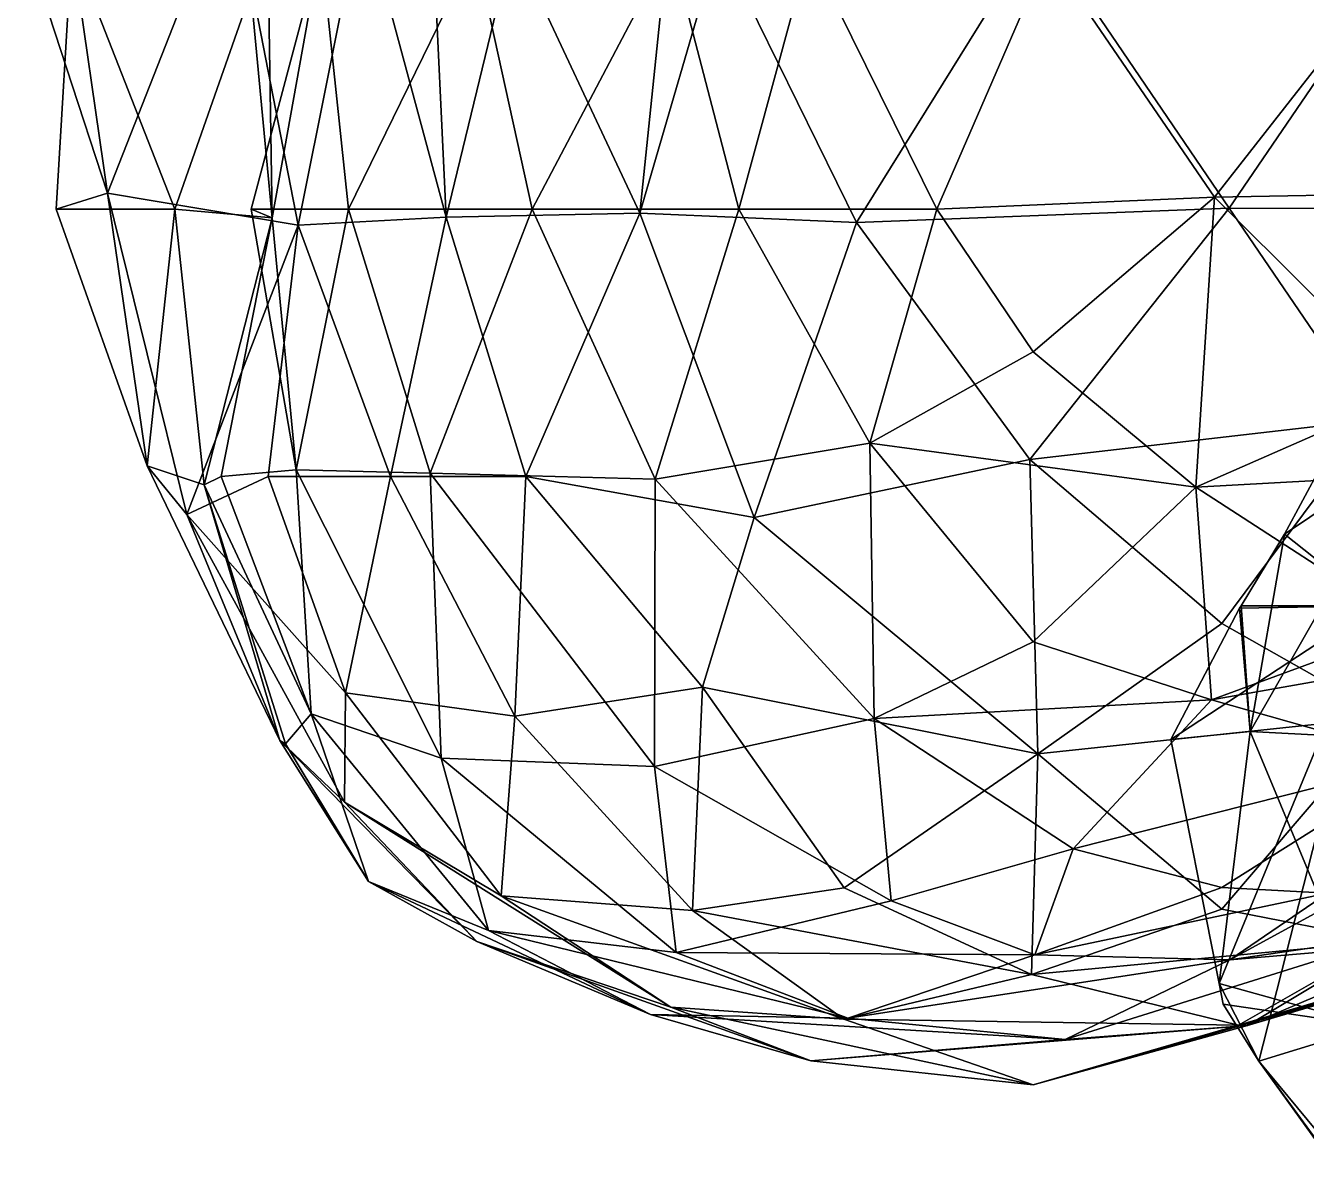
# Model space of a CAD drawing. Extents: x 290034 to 295698, y 4553723 to 4561693.
# Drawn here: x 290080.1 to 290165.4, y 4561178.1 to 4561253.3 of the extents above; entities that cross this region are included whole.
import ezdxf

# ---------------------------------------------------------------- set-up
doc = ezdxf.new("R2010")
doc.units = 0
doc.layers.add('Au_ppm_Pref_-_0_2', color=7, linetype='CONTINUOUS')

msp = doc.modelspace()

# ---------------------------------------------------------------- linework, layer by layer
at = {"layer": 'Au_ppm_Pref_-_0_2'}
for points in [[(290093.738, 4561263.089, 1571.069), (290080.057, 4561258.893, 1573.921), (290085.517, 4561242.145, 1574.594)], [(290093.738, 4561263.089, 1571.069), (290085.517, 4561242.145, 1574.594), (290098.238, 4561240.016, 1568.635)], [(290098.238, 4561240.016, 1568.635), (290102.487, 4561261.334, 1567.226), (290093.738, 4561263.089, 1571.069)], [(290102.487, 4561261.334, 1567.226), (290098.238, 4561240.016, 1568.635), (290108.101, 4561240.559, 1561.955)], [(290107.235, 4561258.893, 1562.042), (290102.487, 4561261.334, 1567.226), (290108.101, 4561240.559, 1561.955)], [(290147.625, 4561259.805, 1552.326), (290126.278, 4561258.893, 1552.171), (290135.461, 4561240.206, 1551.801)], [(290135.461, 4561240.206, 1551.801), (290160.294, 4561241.157, 1551.831), (290147.625, 4561259.805, 1552.326)], [(290147.625, 4561259.805, 1552.326), (290160.294, 4561241.157, 1551.831), (290169.935, 4561255.313, 1552.527)], [(290080.057, 4561258.893, 1573.921), (290083.137, 4561258.619, 1579.924), (290085.517, 4561242.145, 1574.594)], [(290090.001, 4561241.075, 1584.539), (290082.084, 4561241.075, 1579.86), (290083.137, 4561258.619, 1579.924)], [(290085.517, 4561242.145, 1574.594), (290083.137, 4561258.619, 1579.924), (290082.084, 4561241.075, 1579.86)], [(290096.208, 4561258.785, 1585.881), (290090.001, 4561241.075, 1584.539), (290083.137, 4561258.619, 1579.924)], [(290096.208, 4561258.785, 1585.881), (290096.49, 4561240.513, 1591.969), (290090.001, 4561241.075, 1584.539)], [(290099.743, 4561258.551, 1597.442), (290096.49, 4561240.513, 1591.969), (290094.755, 4561258.893, 1591.739)], [(290094.755, 4561258.893, 1591.739), (290096.49, 4561240.513, 1591.969), (290096.208, 4561258.785, 1585.881)], [(290112.544, 4561258.893, 1557.575), (290107.235, 4561258.893, 1562.042), (290108.101, 4561240.559, 1561.955)], [(290121.009, 4561240.813, 1555.041), (290112.544, 4561258.893, 1557.575), (290108.101, 4561240.559, 1561.955)], [(290123.061, 4561258.608, 1609.709), (290113.832, 4561241.075, 1608.929), (290110.023, 4561258.385, 1603.387)], [(290122.878, 4561258.893, 1556.103), (290112.544, 4561258.893, 1557.575), (290121.009, 4561240.813, 1555.041)], [(290123.061, 4561258.608, 1609.709), (290127.605, 4561241.075, 1614.788), (290113.832, 4561241.075, 1608.929)], [(290126.278, 4561258.893, 1552.171), (290122.878, 4561258.893, 1556.103), (290121.009, 4561240.813, 1555.041)], [(290135.461, 4561240.206, 1551.801), (290126.278, 4561258.893, 1552.171), (290121.009, 4561240.813, 1555.041)], [(290123.061, 4561258.608, 1609.709), (290132.298, 4561258.33, 1616.404), (290127.605, 4561241.075, 1614.788)], [(290159.33, 4561241.893, 1620.08), (290148.211, 4561258.16, 1619.272), (290172.434, 4561258.634, 1621.041)], [(290172.434, 4561258.634, 1621.041), (290183.729, 4561242.331, 1620.41), (290159.33, 4561241.893, 1620.08)], [(290099.743, 4561258.551, 1597.442), (290101.591, 4561241.075, 1602.927), (290095.096, 4561241.075, 1597.678)], [(290099.743, 4561258.551, 1597.442), (290095.096, 4561241.075, 1597.678), (290096.49, 4561240.513, 1591.969)], [(290099.743, 4561258.551, 1597.442), (290110.023, 4561258.385, 1603.387), (290101.591, 4561241.075, 1602.927)], [(290110.023, 4561258.385, 1603.387), (290113.832, 4561241.075, 1608.929), (290101.591, 4561241.075, 1602.927)], [(290127.605, 4561241.075, 1614.788), (290132.298, 4561258.33, 1616.404), (290140.802, 4561241.075, 1618.521)], [(290140.802, 4561241.075, 1618.521), (290132.298, 4561258.33, 1616.404), (290148.211, 4561258.16, 1619.272)], [(290148.211, 4561258.16, 1619.272), (290159.33, 4561241.893, 1620.08), (290140.802, 4561241.075, 1618.521)], [(290160.294, 4561241.157, 1551.831), (290179.655, 4561241.075, 1552.691), (290169.935, 4561255.313, 1552.527)], [(290082.084, 4561241.075, 1579.86), (290088.155, 4561223.983, 1579.866), (290085.517, 4561242.145, 1574.594)], [(290098.238, 4561240.016, 1568.635), (290085.517, 4561242.145, 1574.594), (290090.806, 4561220.733, 1573.214)], [(290088.155, 4561223.983, 1579.866), (290090.806, 4561220.733, 1573.214), (290085.517, 4561242.145, 1574.594)], [(290140.802, 4561241.075, 1618.521), (290159.33, 4561241.893, 1620.08), (290147.219, 4561231.569, 1618.665)], [(290147.219, 4561231.569, 1618.665), (290159.33, 4561241.893, 1620.08), (290158.077, 4561222.546, 1616.297)], [(290159.33, 4561241.893, 1620.08), (290172.417, 4561228.832, 1619.577), (290158.077, 4561222.546, 1616.297)], [(290159.33, 4561241.893, 1620.08), (290183.729, 4561242.331, 1620.41), (290172.417, 4561228.832, 1619.577)], [(290090.001, 4561241.075, 1584.539), (290088.155, 4561223.983, 1579.866), (290082.084, 4561241.075, 1579.86)], [(290090.001, 4561241.075, 1584.539), (290091.969, 4561222.701, 1586.288), (290088.155, 4561223.983, 1579.866)], [(290090.001, 4561241.075, 1584.539), (290096.49, 4561240.513, 1591.969), (290091.969, 4561222.701, 1586.288)], [(290098.092, 4561223.711, 1597.496), (290095.096, 4561241.075, 1597.678), (290101.591, 4561241.075, 1602.927)], [(290095.096, 4561241.075, 1597.678), (290098.092, 4561223.711, 1597.496), (290096.49, 4561240.513, 1591.969)], [(290098.092, 4561223.711, 1597.496), (290101.591, 4561241.075, 1602.927), (290107.038, 4561223.487, 1603.718)], [(290101.591, 4561241.075, 1602.927), (290113.832, 4561241.075, 1608.929), (290107.038, 4561223.487, 1603.718)], [(290113.832, 4561241.075, 1608.929), (290122.038, 4561223.09, 1609.754), (290107.038, 4561223.487, 1603.718)], [(290121.009, 4561240.813, 1555.041), (290108.101, 4561240.559, 1561.955), (290113.405, 4561223.257, 1557.981)], [(290121.009, 4561240.813, 1555.041), (290113.405, 4561223.257, 1557.981), (290128.64, 4561220.538, 1554.291)], [(290113.832, 4561241.075, 1608.929), (290127.605, 4561241.075, 1614.788), (290122.038, 4561223.09, 1609.754)], [(290135.461, 4561240.206, 1551.801), (290121.009, 4561240.813, 1555.041), (290128.64, 4561220.538, 1554.291)], [(290127.605, 4561241.075, 1614.788), (290136.337, 4561225.489, 1614.814), (290122.038, 4561223.09, 1609.754)], [(290140.802, 4561241.075, 1618.521), (290136.337, 4561225.489, 1614.814), (290127.605, 4561241.075, 1614.788)], [(290135.461, 4561240.206, 1551.801), (290147.013, 4561224.389, 1551.916), (290160.294, 4561241.157, 1551.831)], [(290140.802, 4561241.075, 1618.521), (290147.219, 4561231.569, 1618.665), (290136.337, 4561225.489, 1614.814)], [(290160.294, 4561241.157, 1551.831), (290147.013, 4561224.389, 1551.916), (290169.929, 4561227.034, 1552.596)], [(290160.294, 4561241.157, 1551.831), (290169.929, 4561227.034, 1552.596), (290179.655, 4561241.075, 1552.691)], [(290098.238, 4561240.016, 1568.635), (290090.806, 4561220.733, 1573.214), (290096.221, 4561223.257, 1567.982)], [(290096.49, 4561240.513, 1591.969), (290093.1, 4561223.257, 1591.739), (290091.969, 4561222.701, 1586.288)], [(290093.1, 4561223.257, 1591.739), (290096.49, 4561240.513, 1591.969), (290098.092, 4561223.711, 1597.496)], [(290098.238, 4561240.016, 1568.635), (290096.221, 4561223.257, 1567.982), (290104.39, 4561223.257, 1563.348)], [(290098.238, 4561240.016, 1568.635), (290104.39, 4561223.257, 1563.348), (290108.101, 4561240.559, 1561.955)], [(290113.405, 4561223.257, 1557.981), (290108.101, 4561240.559, 1561.955), (290104.39, 4561223.257, 1563.348)], [(290135.461, 4561240.206, 1551.801), (290128.64, 4561220.538, 1554.291), (290147.013, 4561224.389, 1551.916)], [(290136.337, 4561225.489, 1614.814), (290147.219, 4561231.569, 1618.665), (290158.077, 4561222.546, 1616.297)], [(290158.077, 4561222.546, 1616.297), (290172.417, 4561228.832, 1619.577), (290181.865, 4561223.87, 1615.244)], [(290147.013, 4561224.389, 1551.916), (290159.818, 4561213.472, 1552.841), (290169.929, 4561227.034, 1552.596)], [(290170.789, 4561207.234, 1556.642), (290169.929, 4561227.034, 1552.596), (290159.818, 4561213.472, 1552.841)], [(290136.337, 4561225.489, 1614.814), (290136.635, 4561207.122, 1608.716), (290122.038, 4561223.09, 1609.754)], [(290136.635, 4561207.122, 1608.716), (290136.337, 4561225.489, 1614.814), (290147.219, 4561212.234, 1613.231)], [(290147.219, 4561212.234, 1613.231), (290136.337, 4561225.489, 1614.814), (290158.077, 4561222.546, 1616.297)], [(290161.706, 4561206.264, 1645.267), (290172.489, 4561225.129, 1645.045), (290163.977, 4561219.422, 1648.052)], [(290161.706, 4561206.264, 1645.267), (290177.381, 4561205.439, 1641.594), (290172.489, 4561225.129, 1645.045)], [(290163.977, 4561219.422, 1648.052), (290172.489, 4561225.129, 1645.045), (290166.422, 4561223.962, 1648.083)], [(290091.969, 4561222.701, 1586.288), (290097.009, 4561205.651, 1579.854), (290088.155, 4561223.983, 1579.866)], [(290088.155, 4561223.983, 1579.866), (290097.009, 4561205.651, 1579.854), (290090.806, 4561220.733, 1573.214)], [(290098.092, 4561223.711, 1597.496), (290099.098, 4561207.432, 1590.845), (290093.1, 4561223.257, 1591.739)], [(290098.092, 4561223.711, 1597.496), (290107.038, 4561223.487, 1603.718), (290107.753, 4561204.473, 1597.422)], [(290098.092, 4561223.711, 1597.496), (290107.753, 4561204.473, 1597.422), (290099.098, 4561207.432, 1590.845)], [(290147.013, 4561224.389, 1551.916), (290128.64, 4561220.538, 1554.291), (290147.53, 4561204.765, 1556.042)], [(290147.013, 4561224.389, 1551.916), (290147.53, 4561204.765, 1556.042), (290159.818, 4561213.472, 1552.841)], [(290181.865, 4561223.87, 1615.244), (290172.417, 4561213.265, 1612.888), (290158.077, 4561222.546, 1616.297)], [(290163.977, 4561219.422, 1648.052), (290166.422, 4561223.962, 1648.083), (290170, 4561214.642, 1648.171)], [(290101.373, 4561208.838, 1569.35), (290096.221, 4561223.257, 1567.982), (290090.806, 4561220.733, 1573.214)], [(290091.969, 4561222.701, 1586.288), (290093.1, 4561223.257, 1591.739), (290099.098, 4561207.432, 1590.845)], [(290104.39, 4561223.257, 1563.348), (290096.221, 4561223.257, 1567.982), (290101.373, 4561208.838, 1569.35)], [(290104.39, 4561223.257, 1563.348), (290101.373, 4561208.838, 1569.35), (290112.674, 4561207.281, 1562.765)], [(290113.405, 4561223.257, 1557.981), (290104.39, 4561223.257, 1563.348), (290112.674, 4561207.281, 1562.765)], [(290122.038, 4561223.09, 1609.754), (290121.98, 4561203.927, 1603.84), (290107.038, 4561223.487, 1603.718)], [(290107.038, 4561223.487, 1603.718), (290121.98, 4561203.927, 1603.84), (290107.753, 4561204.473, 1597.422)], [(290113.405, 4561223.257, 1557.981), (290112.674, 4561207.281, 1562.765), (290125.193, 4561209.215, 1557.246)], [(290128.64, 4561220.538, 1554.291), (290113.405, 4561223.257, 1557.981), (290125.193, 4561209.215, 1557.246)], [(290122.038, 4561223.09, 1609.754), (290136.635, 4561207.122, 1608.716), (290121.98, 4561203.927, 1603.84)], [(290097.381, 4561205.439, 1585.8), (290091.969, 4561222.701, 1586.288), (290099.098, 4561207.432, 1590.845)], [(290097.009, 4561205.651, 1579.854), (290091.969, 4561222.701, 1586.288), (290097.381, 4561205.439, 1585.8)], [(290159.115, 4561208.378, 1609.681), (290147.219, 4561212.234, 1613.231), (290158.077, 4561222.546, 1616.297)], [(290158.077, 4561222.546, 1616.297), (290172.417, 4561213.265, 1612.888), (290159.115, 4561208.378, 1609.681)], [(290101.309, 4561201.554, 1573.921), (290090.806, 4561220.733, 1573.214), (290097.009, 4561205.651, 1579.854)], [(290101.373, 4561208.838, 1569.35), (290090.806, 4561220.733, 1573.214), (290101.309, 4561201.554, 1573.921)], [(290128.64, 4561220.538, 1554.291), (290125.193, 4561209.215, 1557.246), (290147.53, 4561204.765, 1556.042)], [(290163.977, 4561219.422, 1648.052), (290170, 4561214.642, 1648.171), (290161.094, 4561214.642, 1648.192)], [(290161.706, 4561206.264, 1645.267), (290163.977, 4561219.422, 1648.052), (290161.094, 4561214.642, 1648.192)], [(290160.977, 4561214.48, 1648.208), (290170, 4561214.642, 1648.171), (290156.411, 4561205.736, 1649.023)], [(290156.411, 4561205.736, 1649.023), (290170, 4561214.642, 1648.171), (290159.633, 4561189.456, 1650.513)], [(290161.706, 4561206.264, 1645.267), (290160.977, 4561214.48, 1648.208), (290156.411, 4561205.736, 1649.023)], [(290159.633, 4561189.456, 1650.513), (290170, 4561214.642, 1648.171), (290162.275, 4561184.292, 1650.982)], [(290161.094, 4561214.642, 1648.192), (290170, 4561214.642, 1648.171), (290160.977, 4561214.48, 1648.208)], [(290160.977, 4561214.48, 1648.208), (290161.706, 4561206.264, 1645.267), (290161.094, 4561214.642, 1648.192)], [(290162.275, 4561184.292, 1650.982), (290170, 4561214.642, 1648.171), (290170, 4561174.957, 1651.822)], [(290170.789, 4561207.234, 1556.642), (290159.818, 4561213.472, 1552.841), (290147.53, 4561204.765, 1556.042)], [(290182.623, 4561212.517, 1608.326), (290159.115, 4561208.378, 1609.681), (290172.417, 4561213.265, 1612.888)], [(290182.623, 4561212.517, 1608.326), (290173.316, 4561204.352, 1603.941), (290159.115, 4561208.378, 1609.681)], [(290159.115, 4561208.378, 1609.681), (290136.635, 4561207.122, 1608.716), (290147.219, 4561212.234, 1613.231)], [(290125.193, 4561209.215, 1557.246), (290112.674, 4561207.281, 1562.765), (290124.516, 4561194.335, 1563.104)], [(290125.193, 4561209.215, 1557.246), (290124.516, 4561194.335, 1563.104), (290134.619, 4561195.834, 1558.841)], [(290125.193, 4561209.215, 1557.246), (290134.619, 4561195.834, 1558.841), (290147.53, 4561204.765, 1556.042)], [(290101.373, 4561208.838, 1569.35), (290101.309, 4561201.554, 1573.921), (290111.756, 4561195.304, 1569.442)], [(290112.674, 4561207.281, 1562.765), (290101.373, 4561208.838, 1569.35), (290111.756, 4561195.304, 1569.442)], [(290159.115, 4561208.378, 1609.681), (290149.897, 4561198.433, 1604.69), (290136.635, 4561207.122, 1608.716)], [(290159.115, 4561208.378, 1609.681), (290173.316, 4561204.352, 1603.941), (290149.897, 4561198.433, 1604.69)], [(290099.098, 4561207.432, 1590.845), (290102.926, 4561196.254, 1585.8), (290097.381, 4561205.439, 1585.8)], [(290099.098, 4561207.432, 1590.845), (290107.753, 4561204.473, 1597.422), (290110.915, 4561192.984, 1590.656)], [(290099.098, 4561207.432, 1590.845), (290110.915, 4561192.984, 1590.656), (290102.926, 4561196.254, 1585.8)], [(290112.674, 4561207.281, 1562.765), (290111.756, 4561195.304, 1569.442), (290124.516, 4561194.335, 1563.104)], [(290136.635, 4561207.122, 1608.716), (290137.761, 4561194.979, 1602.646), (290121.98, 4561203.927, 1603.84)], [(290137.761, 4561194.979, 1602.646), (290136.635, 4561207.122, 1608.716), (290149.897, 4561198.433, 1604.69)], [(290170.789, 4561207.234, 1556.642), (290147.53, 4561204.765, 1556.042), (290159.818, 4561194.418, 1558.369)], [(290170.789, 4561207.234, 1556.642), (290159.818, 4561194.418, 1558.369), (290170.709, 4561192.278, 1562.789)], [(290159.633, 4561189.456, 1650.513), (290161.706, 4561206.264, 1645.267), (290156.411, 4561205.736, 1649.023)], [(290169.881, 4561186.623, 1643.883), (290161.706, 4561206.264, 1645.267), (290159.633, 4561189.456, 1650.513)], [(290161.706, 4561206.264, 1645.267), (290169.881, 4561186.623, 1643.883), (290177.381, 4561205.439, 1641.594)], [(290097.381, 4561205.439, 1585.8), (290102.926, 4561196.254, 1585.8), (290097.009, 4561205.651, 1579.854)], [(290102.926, 4561196.254, 1585.8), (290110.133, 4561192.266, 1579.748), (290097.009, 4561205.651, 1579.854)], [(290097.009, 4561205.651, 1579.854), (290110.133, 4561192.266, 1579.748), (290101.309, 4561201.554, 1573.921)], [(290107.753, 4561204.473, 1597.422), (290121.98, 4561203.927, 1603.84), (290123.421, 4561191.531, 1597.035)], [(290110.915, 4561192.984, 1590.656), (290107.753, 4561204.473, 1597.422), (290123.421, 4561191.531, 1597.035)], [(290147.127, 4561190.058, 1562.208), (290147.53, 4561204.765, 1556.042), (290134.619, 4561195.834, 1558.841)], [(290159.818, 4561194.418, 1558.369), (290147.53, 4561204.765, 1556.042), (290147.127, 4561190.058, 1562.208)], [(290173.316, 4561204.352, 1603.941), (290159.818, 4561195.869, 1600.868), (290149.897, 4561198.433, 1604.69)], [(290159.818, 4561195.869, 1600.868), (290173.316, 4561204.352, 1603.941), (290166.857, 4561195.485, 1597.678)], [(290123.421, 4561191.531, 1597.035), (290121.98, 4561203.927, 1603.84), (290137.761, 4561194.979, 1602.646)], [(290123.072, 4561187.878, 1573.701), (290101.309, 4561201.554, 1573.921), (290110.133, 4561192.266, 1579.748)], [(290101.309, 4561201.554, 1573.921), (290123.072, 4561187.878, 1573.701), (290111.756, 4561195.304, 1569.442)], [(290149.897, 4561198.433, 1604.69), (290147.352, 4561191.378, 1597.929), (290137.761, 4561194.979, 1602.646)], [(290149.897, 4561198.433, 1604.69), (290159.818, 4561195.869, 1600.868), (290147.352, 4561191.378, 1597.929)], [(290160.331, 4561191.044, 1591.797), (290166.857, 4561195.485, 1597.678), (290172.417, 4561197.617, 1594.346)], [(290172.417, 4561197.617, 1594.346), (290188.615, 4561193.43, 1591.739), (290160.331, 4561191.044, 1591.797)], [(290102.926, 4561196.254, 1585.8), (290110.915, 4561192.984, 1590.656), (290121.719, 4561187.387, 1585.779)], [(290110.133, 4561192.266, 1579.748), (290102.926, 4561196.254, 1585.8), (290121.719, 4561187.387, 1585.779)], [(290124.516, 4561194.335, 1563.104), (290147.127, 4561190.058, 1562.208), (290134.619, 4561195.834, 1558.841)], [(290159.818, 4561195.869, 1600.868), (290166.857, 4561195.485, 1597.678), (290147.352, 4561191.378, 1597.929)], [(290147.352, 4561191.378, 1597.929), (290166.857, 4561195.485, 1597.678), (290160.331, 4561191.044, 1591.797)], [(290134.601, 4561187.076, 1567.734), (290111.756, 4561195.304, 1569.442), (290123.072, 4561187.878, 1573.701)], [(290124.516, 4561194.335, 1563.104), (290111.756, 4561195.304, 1569.442), (290134.601, 4561187.076, 1567.734)], [(290137.761, 4561194.979, 1602.646), (290147.352, 4561191.378, 1597.929), (290123.421, 4561191.531, 1597.035)], [(290171.574, 4561192.693, 1585.878), (290180.094, 4561194.582, 1579.86), (290161.51, 4561186.654, 1579.621)], [(290180.094, 4561194.582, 1579.86), (290171.818, 4561189.709, 1573.954), (290161.51, 4561186.654, 1579.621)], [(290147.127, 4561190.058, 1562.208), (290124.516, 4561194.335, 1563.104), (290134.601, 4561187.076, 1567.734)], [(290147.127, 4561190.058, 1562.208), (290170.709, 4561192.278, 1562.789), (290159.818, 4561194.418, 1558.369)], [(290110.915, 4561192.984, 1590.656), (290123.421, 4561191.531, 1597.035), (290134.872, 4561187.14, 1591.936)], [(290110.915, 4561192.984, 1590.656), (290134.872, 4561187.14, 1591.936), (290121.719, 4561187.387, 1585.779)], [(290160.331, 4561191.044, 1591.797), (290188.615, 4561193.43, 1591.739), (290171.574, 4561192.693, 1585.878)], [(290110.133, 4561192.266, 1579.748), (290121.719, 4561187.387, 1585.779), (290132.41, 4561184.295, 1579.846)], [(290123.072, 4561187.878, 1573.701), (290110.133, 4561192.266, 1579.748), (290132.41, 4561184.295, 1579.846)], [(290170.709, 4561192.278, 1562.789), (290147.127, 4561190.058, 1562.208), (290160.924, 4561186.671, 1567.935)], [(290171.574, 4561192.693, 1585.878), (290149.36, 4561185.717, 1586.144), (290160.331, 4561191.044, 1591.797)], [(290171.574, 4561192.693, 1585.878), (290161.51, 4561186.654, 1579.621), (290149.36, 4561185.717, 1586.144)], [(290171.818, 4561189.709, 1573.954), (290181.398, 4561192.739, 1567.982), (290160.924, 4561186.671, 1567.935)], [(290181.398, 4561192.739, 1567.982), (290170.709, 4561192.278, 1562.789), (290160.924, 4561186.671, 1567.935)], [(290123.421, 4561191.531, 1597.035), (290147.352, 4561191.378, 1597.929), (290134.872, 4561187.14, 1591.936)], [(290160.331, 4561191.044, 1591.797), (290134.872, 4561187.14, 1591.936), (290147.352, 4561191.378, 1597.929)], [(290149.36, 4561185.717, 1586.144), (290134.872, 4561187.14, 1591.936), (290160.331, 4561191.044, 1591.797)], [(290160.924, 4561186.671, 1567.935), (290147.127, 4561190.058, 1562.208), (290134.601, 4561187.076, 1567.734)], [(290147.24, 4561182.711, 1573.935), (290161.51, 4561186.654, 1579.621), (290171.818, 4561189.709, 1573.954)], [(290171.818, 4561189.709, 1573.954), (290160.924, 4561186.671, 1567.935), (290147.24, 4561182.711, 1573.935)], [(290159.893, 4561188.075, 1650.64), (290159.633, 4561189.456, 1650.513), (290162.275, 4561184.292, 1650.982)], [(290169.881, 4561186.623, 1643.883), (290159.633, 4561189.456, 1650.513), (290159.893, 4561188.075, 1650.64)], [(290123.072, 4561187.878, 1573.701), (290132.41, 4561184.295, 1579.846), (290147.24, 4561182.711, 1573.935)], [(290123.072, 4561187.878, 1573.701), (290147.24, 4561182.711, 1573.935), (290134.601, 4561187.076, 1567.734)], [(290169.881, 4561186.623, 1643.883), (290159.893, 4561188.075, 1650.64), (290162.275, 4561184.292, 1650.982)], [(290149.36, 4561185.717, 1586.144), (290121.719, 4561187.387, 1585.779), (290134.872, 4561187.14, 1591.936)], [(290149.36, 4561185.717, 1586.144), (290132.41, 4561184.295, 1579.846), (290121.719, 4561187.387, 1585.779)], [(290147.24, 4561182.711, 1573.935), (290160.924, 4561186.671, 1567.935), (290134.601, 4561187.076, 1567.734)], [(290149.36, 4561185.717, 1586.144), (290161.51, 4561186.654, 1579.621), (290132.41, 4561184.295, 1579.846)], [(290161.51, 4561186.654, 1579.621), (290147.24, 4561182.711, 1573.935), (290132.41, 4561184.295, 1579.846)], [(290162.275, 4561184.292, 1650.982), (290171.808, 4561171.226, 1651.175), (290169.881, 4561186.623, 1643.883)], [(290162.275, 4561184.292, 1650.982), (290170, 4561174.957, 1651.822), (290167.659, 4561176.815, 1651.657)], [(290171.808, 4561171.226, 1651.175), (290162.275, 4561184.292, 1650.982), (290167.659, 4561176.815, 1651.657)]]:
    msp.add_3dface(points, dxfattribs=at)

doc.saveas('drawing.dxf')
